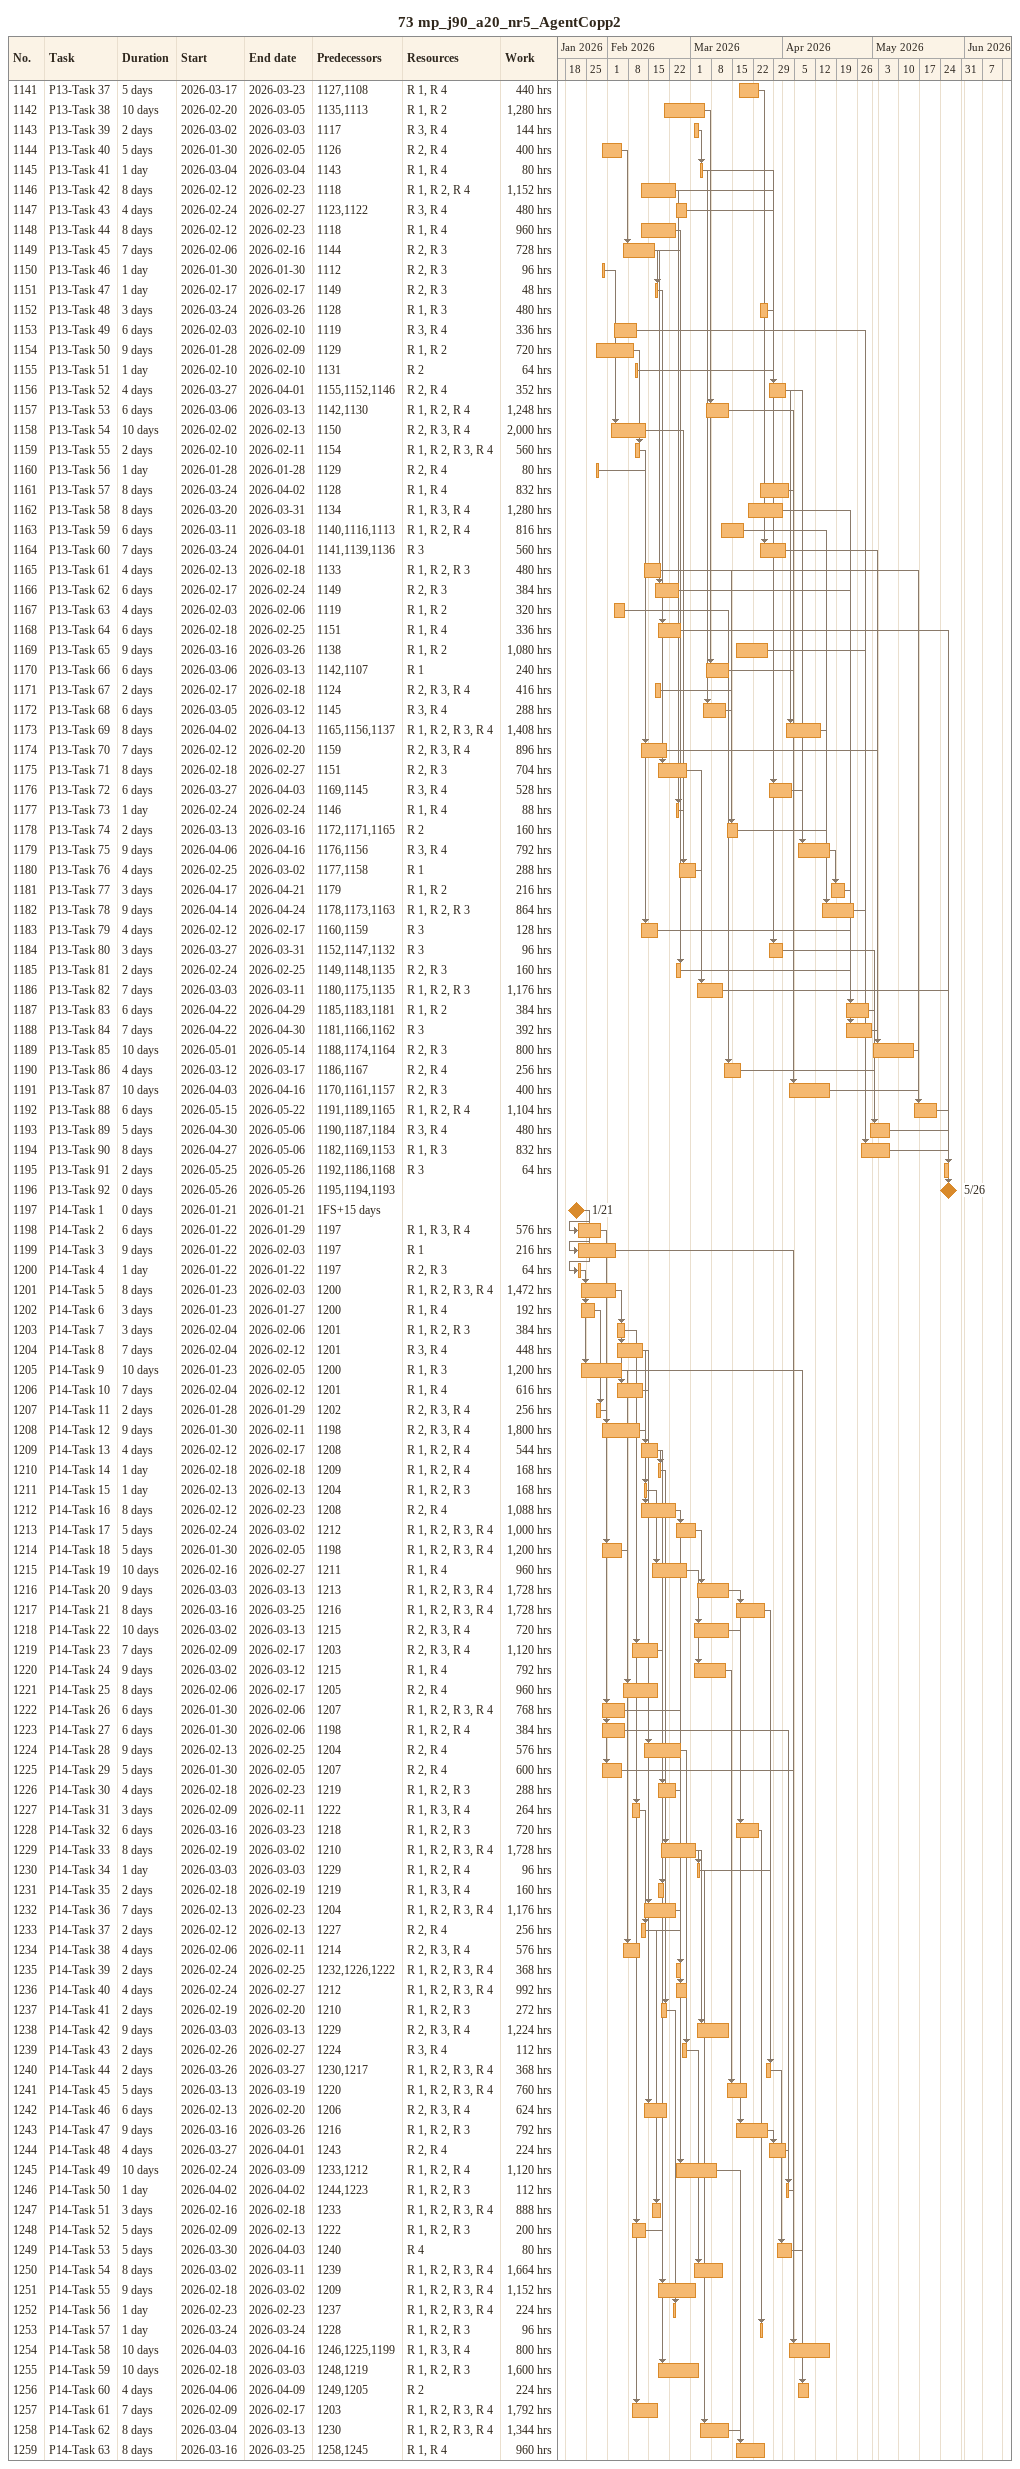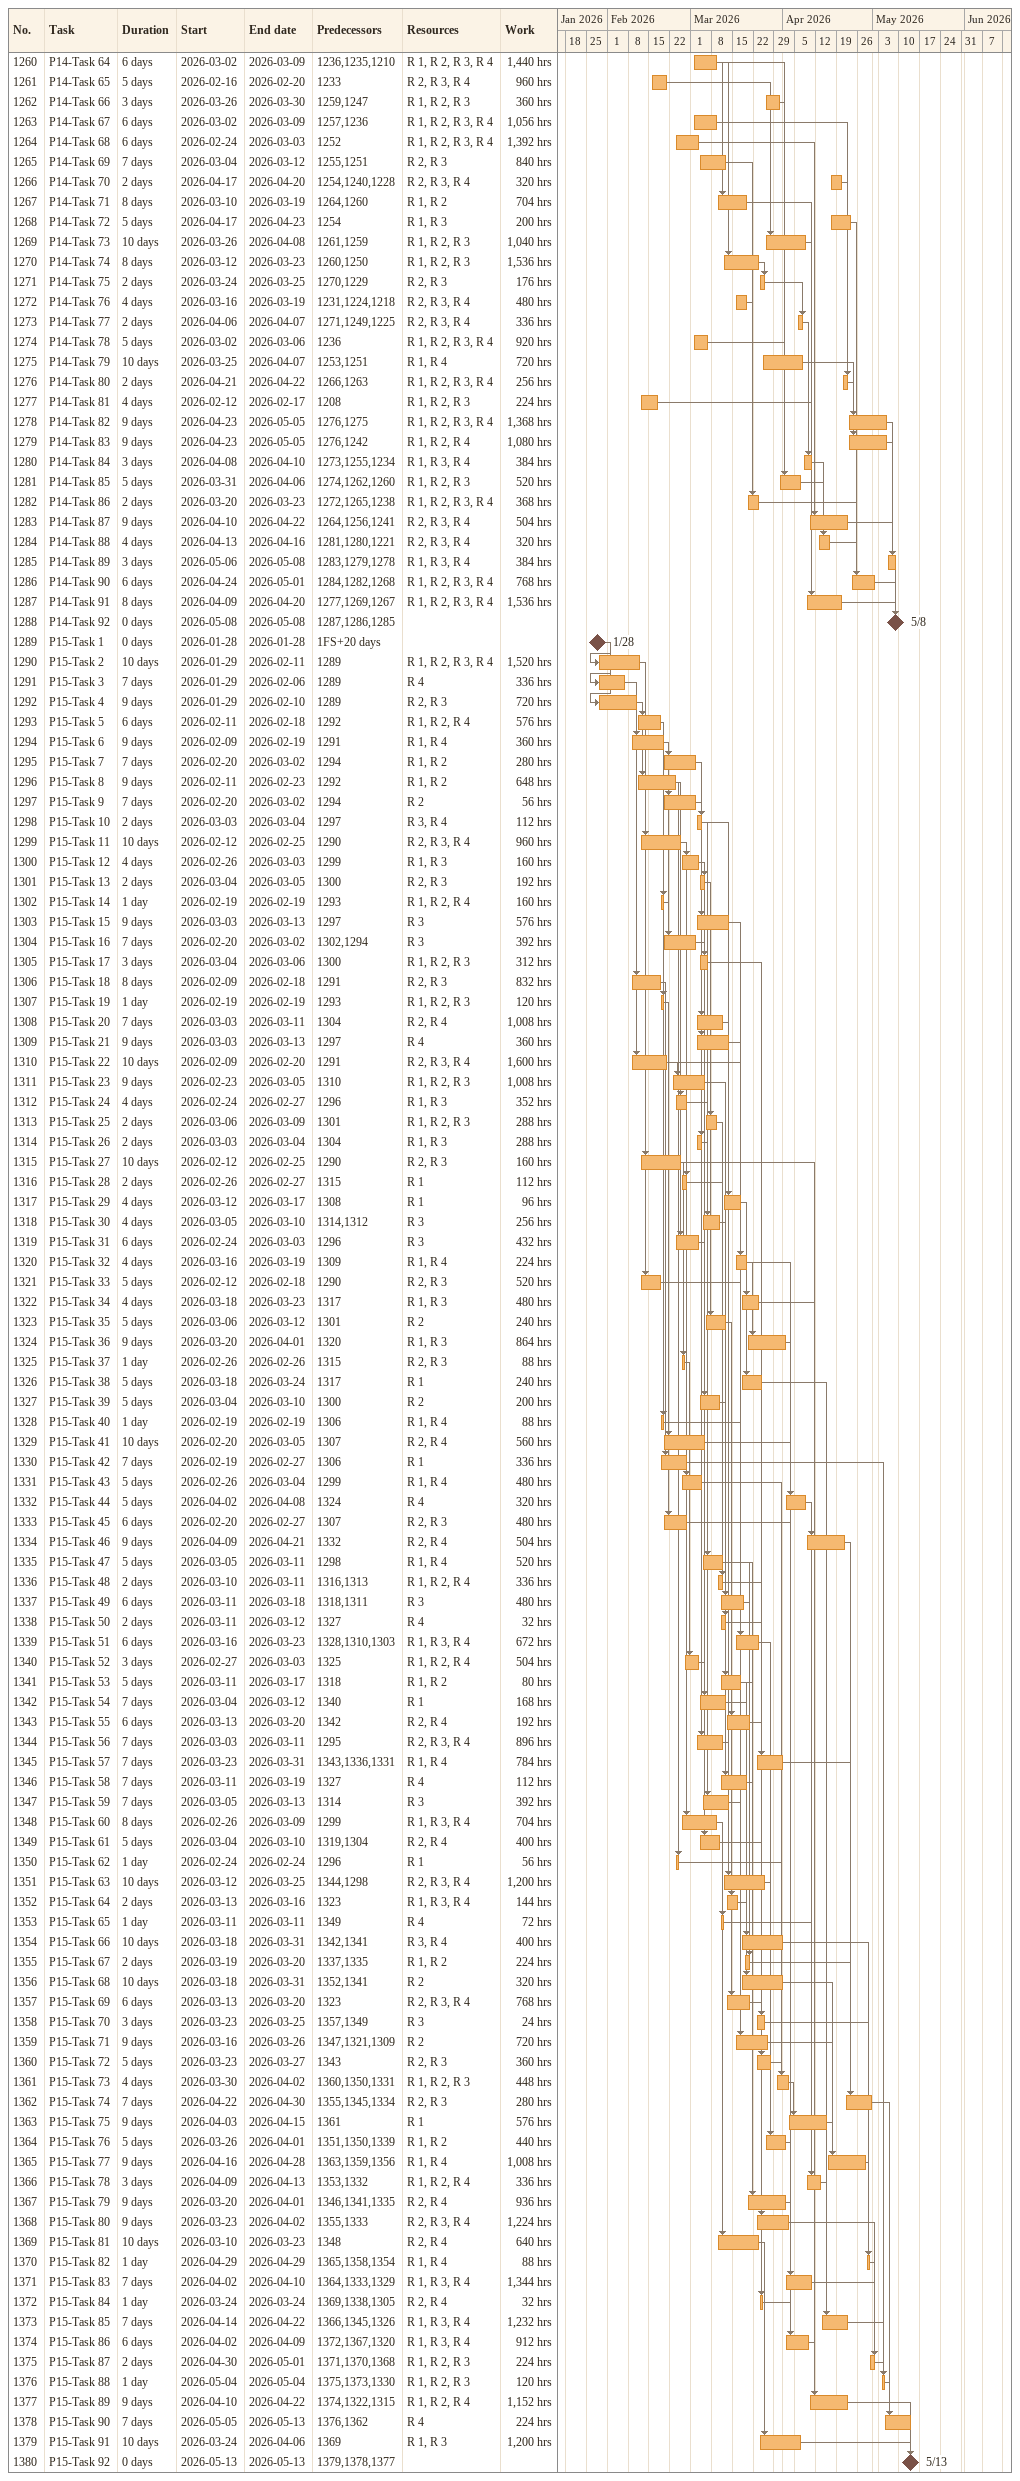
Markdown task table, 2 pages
73 mp_j90_a20_nr5_AgentCopp2

| ID | Task | Duration | Start | Finish | Predecessors | Resources | Work (h) |
|---|---|---|---|---|---|---|---|
| 1141 | P13-Task 37 | 5d | 2026-03-17 | 2026-03-23 | 1127, 1108 | R 1, R 4 | 440 |
| 1142 | P13-Task 38 | 10d | 2026-02-20 | 2026-03-05 | 1135, 1113 | R 1, R 2 | 1280 |
| 1143 | P13-Task 39 | 2d | 2026-03-02 | 2026-03-03 | 1117 | R 3, R 4 | 144 |
| 1144 | P13-Task 40 | 5d | 2026-01-30 | 2026-02-05 | 1126 | R 2, R 4 | 400 |
| 1145 | P13-Task 41 | 1d | 2026-03-04 | 2026-03-04 | 1143 | R 1, R 4 | 80 |
| 1146 | P13-Task 42 | 8d | 2026-02-12 | 2026-02-23 | 1118 | R 1, R 2, R 4 | 1152 |
| 1147 | P13-Task 43 | 4d | 2026-02-24 | 2026-02-27 | 1123, 1122 | R 3, R 4 | 480 |
| 1148 | P13-Task 44 | 8d | 2026-02-12 | 2026-02-23 | 1118 | R 1, R 4 | 960 |
| 1149 | P13-Task 45 | 7d | 2026-02-06 | 2026-02-16 | 1144 | R 2, R 3 | 728 |
| 1150 | P13-Task 46 | 1d | 2026-01-30 | 2026-01-30 | 1112 | R 2, R 3 | 96 |
| 1151 | P13-Task 47 | 1d | 2026-02-17 | 2026-02-17 | 1149 | R 2, R 3 | 48 |
| 1152 | P13-Task 48 | 3d | 2026-03-24 | 2026-03-26 | 1128 | R 1, R 3 | 480 |
| 1153 | P13-Task 49 | 6d | 2026-02-03 | 2026-02-10 | 1119 | R 3, R 4 | 336 |
| 1154 | P13-Task 50 | 9d | 2026-01-28 | 2026-02-09 | 1129 | R 1, R 2 | 720 |
| 1155 | P13-Task 51 | 1d | 2026-02-10 | 2026-02-10 | 1131 | R 2 | 64 |
| 1156 | P13-Task 52 | 4d | 2026-03-27 | 2026-04-01 | 1155, 1152, 1146 | R 2, R 4 | 352 |
| 1157 | P13-Task 53 | 6d | 2026-03-06 | 2026-03-13 | 1142, 1130 | R 1, R 2, R 4 | 1248 |
| 1158 | P13-Task 54 | 10d | 2026-02-02 | 2026-02-13 | 1150 | R 2, R 3, R 4 | 2000 |
| 1159 | P13-Task 55 | 2d | 2026-02-10 | 2026-02-11 | 1154 | R 1, R 2, R 3, R 4 | 560 |
| 1160 | P13-Task 56 | 1d | 2026-01-28 | 2026-01-28 | 1129 | R 2, R 4 | 80 |
| 1161 | P13-Task 57 | 8d | 2026-03-24 | 2026-04-02 | 1128 | R 1, R 4 | 832 |
| 1162 | P13-Task 58 | 8d | 2026-03-20 | 2026-03-31 | 1134 | R 1, R 3, R 4 | 1280 |
| 1163 | P13-Task 59 | 6d | 2026-03-11 | 2026-03-18 | 1140, 1116, 1113 | R 1, R 2, R 4 | 816 |
| 1164 | P13-Task 60 | 7d | 2026-03-24 | 2026-04-01 | 1141, 1139, 1136 | R 3 | 560 |
| 1165 | P13-Task 61 | 4d | 2026-02-13 | 2026-02-18 | 1133 | R 1, R 2, R 3 | 480 |
| 1166 | P13-Task 62 | 6d | 2026-02-17 | 2026-02-24 | 1149 | R 2, R 3 | 384 |
| 1167 | P13-Task 63 | 4d | 2026-02-03 | 2026-02-06 | 1119 | R 1, R 2 | 320 |
| 1168 | P13-Task 64 | 6d | 2026-02-18 | 2026-02-25 | 1151 | R 1, R 4 | 336 |
| 1169 | P13-Task 65 | 9d | 2026-03-16 | 2026-03-26 | 1138 | R 1, R 2 | 1080 |
| 1170 | P13-Task 66 | 6d | 2026-03-06 | 2026-03-13 | 1142, 1107 | R 1 | 240 |
| 1171 | P13-Task 67 | 2d | 2026-02-17 | 2026-02-18 | 1124 | R 2, R 3, R 4 | 416 |
| 1172 | P13-Task 68 | 6d | 2026-03-05 | 2026-03-12 | 1145 | R 3, R 4 | 288 |
| 1173 | P13-Task 69 | 8d | 2026-04-02 | 2026-04-13 | 1165, 1156, 1137 | R 1, R 2, R 3, R 4 | 1408 |
| 1174 | P13-Task 70 | 7d | 2026-02-12 | 2026-02-20 | 1159 | R 2, R 3, R 4 | 896 |
| 1175 | P13-Task 71 | 8d | 2026-02-18 | 2026-02-27 | 1151 | R 2, R 3 | 704 |
| 1176 | P13-Task 72 | 6d | 2026-03-27 | 2026-04-03 | 1169, 1145 | R 3, R 4 | 528 |
| 1177 | P13-Task 73 | 1d | 2026-02-24 | 2026-02-24 | 1146 | R 1, R 4 | 88 |
| 1178 | P13-Task 74 | 2d | 2026-03-13 | 2026-03-16 | 1172, 1171, 1165 | R 2 | 160 |
| 1179 | P13-Task 75 | 9d | 2026-04-06 | 2026-04-16 | 1176, 1156 | R 3, R 4 | 792 |
| 1180 | P13-Task 76 | 4d | 2026-02-25 | 2026-03-02 | 1177, 1158 | R 1 | 288 |
| 1181 | P13-Task 77 | 3d | 2026-04-17 | 2026-04-21 | 1179 | R 1, R 2 | 216 |
| 1182 | P13-Task 78 | 9d | 2026-04-14 | 2026-04-24 | 1178, 1173, 1163 | R 1, R 2, R 3 | 864 |
| 1183 | P13-Task 79 | 4d | 2026-02-12 | 2026-02-17 | 1160, 1159 | R 3 | 128 |
| 1184 | P13-Task 80 | 3d | 2026-03-27 | 2026-03-31 | 1152, 1147, 1132 | R 3 | 96 |
| 1185 | P13-Task 81 | 2d | 2026-02-24 | 2026-02-25 | 1149, 1148, 1135 | R 2, R 3 | 160 |
| 1186 | P13-Task 82 | 7d | 2026-03-03 | 2026-03-11 | 1180, 1175, 1135 | R 1, R 2, R 3 | 1176 |
| 1187 | P13-Task 83 | 6d | 2026-04-22 | 2026-04-29 | 1185, 1183, 1181 | R 1, R 2 | 384 |
| 1188 | P13-Task 84 | 7d | 2026-04-22 | 2026-04-30 | 1181, 1166, 1162 | R 3 | 392 |
| 1189 | P13-Task 85 | 10d | 2026-05-01 | 2026-05-14 | 1188, 1174, 1164 | R 2, R 3 | 800 |
| 1190 | P13-Task 86 | 4d | 2026-03-12 | 2026-03-17 | 1186, 1167 | R 2, R 4 | 256 |
| 1191 | P13-Task 87 | 10d | 2026-04-03 | 2026-04-16 | 1170, 1161, 1157 | R 2, R 3 | 400 |
| 1192 | P13-Task 88 | 6d | 2026-05-15 | 2026-05-22 | 1191, 1189, 1165 | R 1, R 2, R 4 | 1104 |
| 1193 | P13-Task 89 | 5d | 2026-04-30 | 2026-05-06 | 1190, 1187, 1184 | R 3, R 4 | 480 |
| 1194 | P13-Task 90 | 8d | 2026-04-27 | 2026-05-06 | 1182, 1169, 1153 | R 1, R 3 | 832 |
| 1195 | P13-Task 91 | 2d | 2026-05-25 | 2026-05-26 | 1192, 1186, 1168 | R 3 | 64 |
| 1196 | P13-Task 92 | 0d | 2026-05-26 | 2026-05-26 | 1195, 1194, 1193 |  |  |
| 1197 | P14-Task 1 | 0d | 2026-01-21 | 2026-01-21 | 1FS+15d |  |  |
| 1198 | P14-Task 2 | 6d | 2026-01-22 | 2026-01-29 | 1197 | R 1, R 3, R 4 | 576 |
| 1199 | P14-Task 3 | 9d | 2026-01-22 | 2026-02-03 | 1197 | R 1 | 216 |
| 1200 | P14-Task 4 | 1d | 2026-01-22 | 2026-01-22 | 1197 | R 2, R 3 | 64 |
| 1201 | P14-Task 5 | 8d | 2026-01-23 | 2026-02-03 | 1200 | R 1, R 2, R 3, R 4 | 1472 |
| 1202 | P14-Task 6 | 3d | 2026-01-23 | 2026-01-27 | 1200 | R 1, R 4 | 192 |
| 1203 | P14-Task 7 | 3d | 2026-02-04 | 2026-02-06 | 1201 | R 1, R 2, R 3 | 384 |
| 1204 | P14-Task 8 | 7d | 2026-02-04 | 2026-02-12 | 1201 | R 3, R 4 | 448 |
| 1205 | P14-Task 9 | 10d | 2026-01-23 | 2026-02-05 | 1200 | R 1, R 3 | 1200 |
| 1206 | P14-Task 10 | 7d | 2026-02-04 | 2026-02-12 | 1201 | R 1, R 4 | 616 |
| 1207 | P14-Task 11 | 2d | 2026-01-28 | 2026-01-29 | 1202 | R 2, R 3, R 4 | 256 |
| 1208 | P14-Task 12 | 9d | 2026-01-30 | 2026-02-11 | 1198 | R 2, R 3, R 4 | 1800 |
| 1209 | P14-Task 13 | 4d | 2026-02-12 | 2026-02-17 | 1208 | R 1, R 2, R 4 | 544 |
| 1210 | P14-Task 14 | 1d | 2026-02-18 | 2026-02-18 | 1209 | R 1, R 2, R 4 | 168 |
| 1211 | P14-Task 15 | 1d | 2026-02-13 | 2026-02-13 | 1204 | R 1, R 2, R 3 | 168 |
| 1212 | P14-Task 16 | 8d | 2026-02-12 | 2026-02-23 | 1208 | R 2, R 4 | 1088 |
| 1213 | P14-Task 17 | 5d | 2026-02-24 | 2026-03-02 | 1212 | R 1, R 2, R 3, R 4 | 1000 |
| 1214 | P14-Task 18 | 5d | 2026-01-30 | 2026-02-05 | 1198 | R 1, R 2, R 3, R 4 | 1200 |
| 1215 | P14-Task 19 | 10d | 2026-02-16 | 2026-02-27 | 1211 | R 1, R 4 | 960 |
| 1216 | P14-Task 20 | 9d | 2026-03-03 | 2026-03-13 | 1213 | R 1, R 2, R 3, R 4 | 1728 |
| 1217 | P14-Task 21 | 8d | 2026-03-16 | 2026-03-25 | 1216 | R 1, R 2, R 3, R 4 | 1728 |
| 1218 | P14-Task 22 | 10d | 2026-03-02 | 2026-03-13 | 1215 | R 2, R 3, R 4 | 720 |
| 1219 | P14-Task 23 | 7d | 2026-02-09 | 2026-02-17 | 1203 | R 2, R 3, R 4 | 1120 |
| 1220 | P14-Task 24 | 9d | 2026-03-02 | 2026-03-12 | 1215 | R 1, R 4 | 792 |
| 1221 | P14-Task 25 | 8d | 2026-02-06 | 2026-02-17 | 1205 | R 2, R 4 | 960 |
| 1222 | P14-Task 26 | 6d | 2026-01-30 | 2026-02-06 | 1207 | R 1, R 2, R 3, R 4 | 768 |
| 1223 | P14-Task 27 | 6d | 2026-01-30 | 2026-02-06 | 1198 | R 1, R 2, R 4 | 384 |
| 1224 | P14-Task 28 | 9d | 2026-02-13 | 2026-02-25 | 1204 | R 2, R 4 | 576 |
| 1225 | P14-Task 29 | 5d | 2026-01-30 | 2026-02-05 | 1207 | R 2, R 4 | 600 |
| 1226 | P14-Task 30 | 4d | 2026-02-18 | 2026-02-23 | 1219 | R 1, R 2, R 3 | 288 |
| 1227 | P14-Task 31 | 3d | 2026-02-09 | 2026-02-11 | 1222 | R 1, R 3, R 4 | 264 |
| 1228 | P14-Task 32 | 6d | 2026-03-16 | 2026-03-23 | 1218 | R 1, R 2, R 3 | 720 |
| 1229 | P14-Task 33 | 8d | 2026-02-19 | 2026-03-02 | 1210 | R 1, R 2, R 3, R 4 | 1728 |
| 1230 | P14-Task 34 | 1d | 2026-03-03 | 2026-03-03 | 1229 | R 1, R 2, R 4 | 96 |
| 1231 | P14-Task 35 | 2d | 2026-02-18 | 2026-02-19 | 1219 | R 1, R 3, R 4 | 160 |
| 1232 | P14-Task 36 | 7d | 2026-02-13 | 2026-02-23 | 1204 | R 1, R 2, R 3, R 4 | 1176 |
| 1233 | P14-Task 37 | 2d | 2026-02-12 | 2026-02-13 | 1227 | R 2, R 4 | 256 |
| 1234 | P14-Task 38 | 4d | 2026-02-06 | 2026-02-11 | 1214 | R 2, R 3, R 4 | 576 |
| 1235 | P14-Task 39 | 2d | 2026-02-24 | 2026-02-25 | 1232, 1226, 1222 | R 1, R 2, R 3, R 4 | 368 |
| 1236 | P14-Task 40 | 4d | 2026-02-24 | 2026-02-27 | 1212 | R 1, R 2, R 3, R 4 | 992 |
| 1237 | P14-Task 41 | 2d | 2026-02-19 | 2026-02-20 | 1210 | R 1, R 2, R 3 | 272 |
| 1238 | P14-Task 42 | 9d | 2026-03-03 | 2026-03-13 | 1229 | R 2, R 3, R 4 | 1224 |
| 1239 | P14-Task 43 | 2d | 2026-02-26 | 2026-02-27 | 1224 | R 3, R 4 | 112 |
| 1240 | P14-Task 44 | 2d | 2026-03-26 | 2026-03-27 | 1230, 1217 | R 1, R 2, R 3, R 4 | 368 |
| 1241 | P14-Task 45 | 5d | 2026-03-13 | 2026-03-19 | 1220 | R 1, R 2, R 3, R 4 | 760 |
| 1242 | P14-Task 46 | 6d | 2026-02-13 | 2026-02-20 | 1206 | R 2, R 3, R 4 | 624 |
| 1243 | P14-Task 47 | 9d | 2026-03-16 | 2026-03-26 | 1216 | R 1, R 2, R 3 | 792 |
| 1244 | P14-Task 48 | 4d | 2026-03-27 | 2026-04-01 | 1243 | R 2, R 4 | 224 |
| 1245 | P14-Task 49 | 10d | 2026-02-24 | 2026-03-09 | 1233, 1212 | R 1, R 2, R 4 | 1120 |
| 1246 | P14-Task 50 | 1d | 2026-04-02 | 2026-04-02 | 1244, 1223 | R 1, R 2, R 3 | 112 |
| 1247 | P14-Task 51 | 3d | 2026-02-16 | 2026-02-18 | 1233 | R 1, R 2, R 3, R 4 | 888 |
| 1248 | P14-Task 52 | 5d | 2026-02-09 | 2026-02-13 | 1222 | R 1, R 2, R 3 | 200 |
| 1249 | P14-Task 53 | 5d | 2026-03-30 | 2026-04-03 | 1240 | R 4 | 80 |
| 1250 | P14-Task 54 | 8d | 2026-03-02 | 2026-03-11 | 1239 | R 1, R 2, R 3, R 4 | 1664 |
| 1251 | P14-Task 55 | 9d | 2026-02-18 | 2026-03-02 | 1209 | R 1, R 2, R 3, R 4 | 1152 |
| 1252 | P14-Task 56 | 1d | 2026-02-23 | 2026-02-23 | 1237 | R 1, R 2, R 3, R 4 | 224 |
| 1253 | P14-Task 57 | 1d | 2026-03-24 | 2026-03-24 | 1228 | R 1, R 2, R 3 | 96 |
| 1254 | P14-Task 58 | 10d | 2026-04-03 | 2026-04-16 | 1246, 1225, 1199 | R 1, R 3, R 4 | 800 |
| 1255 | P14-Task 59 | 10d | 2026-02-18 | 2026-03-03 | 1248, 1219 | R 1, R 2, R 3 | 1600 |
| 1256 | P14-Task 60 | 4d | 2026-04-06 | 2026-04-09 | 1249, 1205 | R 2 | 224 |
| 1257 | P14-Task 61 | 7d | 2026-02-09 | 2026-02-17 | 1203 | R 1, R 2, R 3, R 4 | 1792 |
| 1258 | P14-Task 62 | 8d | 2026-03-04 | 2026-03-13 | 1230 | R 1, R 2, R 3, R 4 | 1344 |
| 1259 | P14-Task 63 | 8d | 2026-03-16 | 2026-03-25 | 1258, 1245 | R 1, R 4 | 960 |
| 1260 | P14-Task 64 | 6d | 2026-03-02 | 2026-03-09 | 1236, 1235, 1210 | R 1, R 2, R 3, R 4 | 1440 |
| 1261 | P14-Task 65 | 5d | 2026-02-16 | 2026-02-20 | 1233 | R 2, R 3, R 4 | 960 |
| 1262 | P14-Task 66 | 3d | 2026-03-26 | 2026-03-30 | 1259, 1247 | R 1, R 2, R 3 | 360 |
| 1263 | P14-Task 67 | 6d | 2026-03-02 | 2026-03-09 | 1257, 1236 | R 1, R 2, R 3, R 4 | 1056 |
| 1264 | P14-Task 68 | 6d | 2026-02-24 | 2026-03-03 | 1252 | R 1, R 2, R 3, R 4 | 1392 |
| 1265 | P14-Task 69 | 7d | 2026-03-04 | 2026-03-12 | 1255, 1251 | R 2, R 3 | 840 |
| 1266 | P14-Task 70 | 2d | 2026-04-17 | 2026-04-20 | 1254, 1240, 1228 | R 2, R 3, R 4 | 320 |
| 1267 | P14-Task 71 | 8d | 2026-03-10 | 2026-03-19 | 1264, 1260 | R 1, R 2 | 704 |
| 1268 | P14-Task 72 | 5d | 2026-04-17 | 2026-04-23 | 1254 | R 1, R 3 | 200 |
| 1269 | P14-Task 73 | 10d | 2026-03-26 | 2026-04-08 | 1261, 1259 | R 1, R 2, R 3 | 1040 |
| 1270 | P14-Task 74 | 8d | 2026-03-12 | 2026-03-23 | 1260, 1250 | R 1, R 2, R 3 | 1536 |
| 1271 | P14-Task 75 | 2d | 2026-03-24 | 2026-03-25 | 1270, 1229 | R 2, R 3 | 176 |
| 1272 | P14-Task 76 | 4d | 2026-03-16 | 2026-03-19 | 1231, 1224, 1218 | R 2, R 3, R 4 | 480 |
| 1273 | P14-Task 77 | 2d | 2026-04-06 | 2026-04-07 | 1271, 1249, 1225 | R 2, R 3, R 4 | 336 |
| 1274 | P14-Task 78 | 5d | 2026-03-02 | 2026-03-06 | 1236 | R 1, R 2, R 3, R 4 | 920 |
| 1275 | P14-Task 79 | 10d | 2026-03-25 | 2026-04-07 | 1253, 1251 | R 1, R 4 | 720 |
| 1276 | P14-Task 80 | 2d | 2026-04-21 | 2026-04-22 | 1266, 1263 | R 1, R 2, R 3, R 4 | 256 |
| 1277 | P14-Task 81 | 4d | 2026-02-12 | 2026-02-17 | 1208 | R 1, R 2, R 3 | 224 |
| 1278 | P14-Task 82 | 9d | 2026-04-23 | 2026-05-05 | 1276, 1275 | R 1, R 2, R 3, R 4 | 1368 |
| 1279 | P14-Task 83 | 9d | 2026-04-23 | 2026-05-05 | 1276, 1242 | R 1, R 2, R 4 | 1080 |
| 1280 | P14-Task 84 | 3d | 2026-04-08 | 2026-04-10 | 1273, 1255, 1234 | R 1, R 3, R 4 | 384 |
| 1281 | P14-Task 85 | 5d | 2026-03-31 | 2026-04-06 | 1274, 1262, 1260 | R 1, R 2, R 3 | 520 |
| 1282 | P14-Task 86 | 2d | 2026-03-20 | 2026-03-23 | 1272, 1265, 1238 | R 1, R 2, R 3, R 4 | 368 |
| 1283 | P14-Task 87 | 9d | 2026-04-10 | 2026-04-22 | 1264, 1256, 1241 | R 2, R 3, R 4 | 504 |
| 1284 | P14-Task 88 | 4d | 2026-04-13 | 2026-04-16 | 1281, 1280, 1221 | R 2, R 3, R 4 | 320 |
| 1285 | P14-Task 89 | 3d | 2026-05-06 | 2026-05-08 | 1283, 1279, 1278 | R 1, R 3, R 4 | 384 |
| 1286 | P14-Task 90 | 6d | 2026-04-24 | 2026-05-01 | 1284, 1282, 1268 | R 1, R 2, R 3, R 4 | 768 |
| 1287 | P14-Task 91 | 8d | 2026-04-09 | 2026-04-20 | 1277, 1269, 1267 | R 1, R 2, R 3, R 4 | 1536 |
| 1288 | P14-Task 92 | 0d | 2026-05-08 | 2026-05-08 | 1287, 1286, 1285 |  |  |
| 1289 | P15-Task 1 | 0d | 2026-01-28 | 2026-01-28 | 1FS+20d |  |  |
| 1290 | P15-Task 2 | 10d | 2026-01-29 | 2026-02-11 | 1289 | R 1, R 2, R 3, R 4 | 1520 |
| 1291 | P15-Task 3 | 7d | 2026-01-29 | 2026-02-06 | 1289 | R 4 | 336 |
| 1292 | P15-Task 4 | 9d | 2026-01-29 | 2026-02-10 | 1289 | R 2, R 3 | 720 |
| 1293 | P15-Task 5 | 6d | 2026-02-11 | 2026-02-18 | 1292 | R 1, R 2, R 4 | 576 |
| 1294 | P15-Task 6 | 9d | 2026-02-09 | 2026-02-19 | 1291 | R 1, R 4 | 360 |
| 1295 | P15-Task 7 | 7d | 2026-02-20 | 2026-03-02 | 1294 | R 1, R 2 | 280 |
| 1296 | P15-Task 8 | 9d | 2026-02-11 | 2026-02-23 | 1292 | R 1, R 2 | 648 |
| 1297 | P15-Task 9 | 7d | 2026-02-20 | 2026-03-02 | 1294 | R 2 | 56 |
| 1298 | P15-Task 10 | 2d | 2026-03-03 | 2026-03-04 | 1297 | R 3, R 4 | 112 |
| 1299 | P15-Task 11 | 10d | 2026-02-12 | 2026-02-25 | 1290 | R 2, R 3, R 4 | 960 |
| 1300 | P15-Task 12 | 4d | 2026-02-26 | 2026-03-03 | 1299 | R 1, R 3 | 160 |
| 1301 | P15-Task 13 | 2d | 2026-03-04 | 2026-03-05 | 1300 | R 2, R 3 | 192 |
| 1302 | P15-Task 14 | 1d | 2026-02-19 | 2026-02-19 | 1293 | R 1, R 2, R 4 | 160 |
| 1303 | P15-Task 15 | 9d | 2026-03-03 | 2026-03-13 | 1297 | R 3 | 576 |
| 1304 | P15-Task 16 | 7d | 2026-02-20 | 2026-03-02 | 1302, 1294 | R 3 | 392 |
| 1305 | P15-Task 17 | 3d | 2026-03-04 | 2026-03-06 | 1300 | R 1, R 2, R 3 | 312 |
| 1306 | P15-Task 18 | 8d | 2026-02-09 | 2026-02-18 | 1291 | R 2, R 3 | 832 |
| 1307 | P15-Task 19 | 1d | 2026-02-19 | 2026-02-19 | 1293 | R 1, R 2, R 3 | 120 |
| 1308 | P15-Task 20 | 7d | 2026-03-03 | 2026-03-11 | 1304 | R 2, R 4 | 1008 |
| 1309 | P15-Task 21 | 9d | 2026-03-03 | 2026-03-13 | 1297 | R 4 | 360 |
| 1310 | P15-Task 22 | 10d | 2026-02-09 | 2026-02-20 | 1291 | R 2, R 3, R 4 | 1600 |
| 1311 | P15-Task 23 | 9d | 2026-02-23 | 2026-03-05 | 1310 | R 1, R 2, R 3 | 1008 |
| 1312 | P15-Task 24 | 4d | 2026-02-24 | 2026-02-27 | 1296 | R 1, R 3 | 352 |
| 1313 | P15-Task 25 | 2d | 2026-03-06 | 2026-03-09 | 1301 | R 1, R 2, R 3 | 288 |
| 1314 | P15-Task 26 | 2d | 2026-03-03 | 2026-03-04 | 1304 | R 1, R 3 | 288 |
| 1315 | P15-Task 27 | 10d | 2026-02-12 | 2026-02-25 | 1290 | R 2, R 3 | 160 |
| 1316 | P15-Task 28 | 2d | 2026-02-26 | 2026-02-27 | 1315 | R 1 | 112 |
| 1317 | P15-Task 29 | 4d | 2026-03-12 | 2026-03-17 | 1308 | R 1 | 96 |
| 1318 | P15-Task 30 | 4d | 2026-03-05 | 2026-03-10 | 1314, 1312 | R 3 | 256 |
| 1319 | P15-Task 31 | 6d | 2026-02-24 | 2026-03-03 | 1296 | R 3 | 432 |
| 1320 | P15-Task 32 | 4d | 2026-03-16 | 2026-03-19 | 1309 | R 1, R 4 | 224 |
| 1321 | P15-Task 33 | 5d | 2026-02-12 | 2026-02-18 | 1290 | R 2, R 3 | 520 |
| 1322 | P15-Task 34 | 4d | 2026-03-18 | 2026-03-23 | 1317 | R 1, R 3 | 480 |
| 1323 | P15-Task 35 | 5d | 2026-03-06 | 2026-03-12 | 1301 | R 2 | 240 |
| 1324 | P15-Task 36 | 9d | 2026-03-20 | 2026-04-01 | 1320 | R 1, R 3 | 864 |
| 1325 | P15-Task 37 | 1d | 2026-02-26 | 2026-02-26 | 1315 | R 2, R 3 | 88 |
| 1326 | P15-Task 38 | 5d | 2026-03-18 | 2026-03-24 | 1317 | R 1 | 240 |
| 1327 | P15-Task 39 | 5d | 2026-03-04 | 2026-03-10 | 1300 | R 2 | 200 |
| 1328 | P15-Task 40 | 1d | 2026-02-19 | 2026-02-19 | 1306 | R 1, R 4 | 88 |
| 1329 | P15-Task 41 | 10d | 2026-02-20 | 2026-03-05 | 1307 | R 2, R 4 | 560 |
| 1330 | P15-Task 42 | 7d | 2026-02-19 | 2026-02-27 | 1306 | R 1 | 336 |
| 1331 | P15-Task 43 | 5d | 2026-02-26 | 2026-03-04 | 1299 | R 1, R 4 | 480 |
| 1332 | P15-Task 44 | 5d | 2026-04-02 | 2026-04-08 | 1324 | R 4 | 320 |
| 1333 | P15-Task 45 | 6d | 2026-02-20 | 2026-02-27 | 1307 | R 2, R 3 | 480 |
| 1334 | P15-Task 46 | 9d | 2026-04-09 | 2026-04-21 | 1332 | R 2, R 4 | 504 |
| 1335 | P15-Task 47 | 5d | 2026-03-05 | 2026-03-11 | 1298 | R 1, R 4 | 520 |
| 1336 | P15-Task 48 | 2d | 2026-03-10 | 2026-03-11 | 1316, 1313 | R 1, R 2, R 4 | 336 |
| 1337 | P15-Task 49 | 6d | 2026-03-11 | 2026-03-18 | 1318, 1311 | R 3 | 480 |
| 1338 | P15-Task 50 | 2d | 2026-03-11 | 2026-03-12 | 1327 | R 4 | 32 |
| 1339 | P15-Task 51 | 6d | 2026-03-16 | 2026-03-23 | 1328, 1310, 1303 | R 1, R 3, R 4 | 672 |
| 1340 | P15-Task 52 | 3d | 2026-02-27 | 2026-03-03 | 1325 | R 1, R 2, R 4 | 504 |
| 1341 | P15-Task 53 | 5d | 2026-03-11 | 2026-03-17 | 1318 | R 1, R 2 | 80 |
| 1342 | P15-Task 54 | 7d | 2026-03-04 | 2026-03-12 | 1340 | R 1 | 168 |
| 1343 | P15-Task 55 | 6d | 2026-03-13 | 2026-03-20 | 1342 | R 2, R 4 | 192 |
| 1344 | P15-Task 56 | 7d | 2026-03-03 | 2026-03-11 | 1295 | R 2, R 3, R 4 | 896 |
| 1345 | P15-Task 57 | 7d | 2026-03-23 | 2026-03-31 | 1343, 1336, 1331 | R 1, R 4 | 784 |
| 1346 | P15-Task 58 | 7d | 2026-03-11 | 2026-03-19 | 1327 | R 4 | 112 |
| 1347 | P15-Task 59 | 7d | 2026-03-05 | 2026-03-13 | 1314 | R 3 | 392 |
| 1348 | P15-Task 60 | 8d | 2026-02-26 | 2026-03-09 | 1299 | R 1, R 3, R 4 | 704 |
| 1349 | P15-Task 61 | 5d | 2026-03-04 | 2026-03-10 | 1319, 1304 | R 2, R 4 | 400 |
| 1350 | P15-Task 62 | 1d | 2026-02-24 | 2026-02-24 | 1296 | R 1 | 56 |
| 1351 | P15-Task 63 | 10d | 2026-03-12 | 2026-03-25 | 1344, 1298 | R 2, R 3, R 4 | 1200 |
| 1352 | P15-Task 64 | 2d | 2026-03-13 | 2026-03-16 | 1323 | R 1, R 3, R 4 | 144 |
| 1353 | P15-Task 65 | 1d | 2026-03-11 | 2026-03-11 | 1349 | R 4 | 72 |
| 1354 | P15-Task 66 | 10d | 2026-03-18 | 2026-03-31 | 1342, 1341 | R 3, R 4 | 400 |
| 1355 | P15-Task 67 | 2d | 2026-03-19 | 2026-03-20 | 1337, 1335 | R 1, R 2 | 224 |
| 1356 | P15-Task 68 | 10d | 2026-03-18 | 2026-03-31 | 1352, 1341 | R 2 | 320 |
| 1357 | P15-Task 69 | 6d | 2026-03-13 | 2026-03-20 | 1323 | R 2, R 3, R 4 | 768 |
| 1358 | P15-Task 70 | 3d | 2026-03-23 | 2026-03-25 | 1357, 1349 | R 3 | 24 |
| 1359 | P15-Task 71 | 9d | 2026-03-16 | 2026-03-26 | 1347, 1321, 1309 | R 2 | 720 |
| 1360 | P15-Task 72 | 5d | 2026-03-23 | 2026-03-27 | 1343 | R 2, R 3 | 360 |
| 1361 | P15-Task 73 | 4d | 2026-03-30 | 2026-04-02 | 1360, 1350, 1331 | R 1, R 2, R 3 | 448 |
| 1362 | P15-Task 74 | 7d | 2026-04-22 | 2026-04-30 | 1355, 1345, 1334 | R 2, R 3 | 280 |
| 1363 | P15-Task 75 | 9d | 2026-04-03 | 2026-04-15 | 1361 | R 1 | 576 |
| 1364 | P15-Task 76 | 5d | 2026-03-26 | 2026-04-01 | 1351, 1350, 1339 | R 1, R 2 | 440 |
| 1365 | P15-Task 77 | 9d | 2026-04-16 | 2026-04-28 | 1363, 1359, 1356 | R 1, R 4 | 1008 |
| 1366 | P15-Task 78 | 3d | 2026-04-09 | 2026-04-13 | 1353, 1332 | R 1, R 2, R 4 | 336 |
| 1367 | P15-Task 79 | 9d | 2026-03-20 | 2026-04-01 | 1346, 1341, 1335 | R 2, R 4 | 936 |
| 1368 | P15-Task 80 | 9d | 2026-03-23 | 2026-04-02 | 1355, 1333 | R 2, R 3, R 4 | 1224 |
| 1369 | P15-Task 81 | 10d | 2026-03-10 | 2026-03-23 | 1348 | R 2, R 4 | 640 |
| 1370 | P15-Task 82 | 1d | 2026-04-29 | 2026-04-29 | 1365, 1358, 1354 | R 1, R 4 | 88 |
| 1371 | P15-Task 83 | 7d | 2026-04-02 | 2026-04-10 | 1364, 1333, 1329 | R 1, R 3, R 4 | 1344 |
| 1372 | P15-Task 84 | 1d | 2026-03-24 | 2026-03-24 | 1369, 1338, 1305 | R 2, R 4 | 32 |
| 1373 | P15-Task 85 | 7d | 2026-04-14 | 2026-04-22 | 1366, 1345, 1326 | R 1, R 3, R 4 | 1232 |
| 1374 | P15-Task 86 | 6d | 2026-04-02 | 2026-04-09 | 1372, 1367, 1320 | R 1, R 3, R 4 | 912 |
| 1375 | P15-Task 87 | 2d | 2026-04-30 | 2026-05-01 | 1371, 1370, 1368 | R 1, R 2, R 3 | 224 |
| 1376 | P15-Task 88 | 1d | 2026-05-04 | 2026-05-04 | 1375, 1373, 1330 | R 1, R 2, R 3 | 120 |
| 1377 | P15-Task 89 | 9d | 2026-04-10 | 2026-04-22 | 1374, 1322, 1315 | R 1, R 2, R 4 | 1152 |
| 1378 | P15-Task 90 | 7d | 2026-05-05 | 2026-05-13 | 1376, 1362 | R 4 | 224 |
| 1379 | P15-Task 91 | 10d | 2026-03-24 | 2026-04-06 | 1369 | R 1, R 3 | 1200 |
| 1380 | P15-Task 92 | 0d | 2026-05-13 | 2026-05-13 | 1379, 1378, 1377 |  |  |
